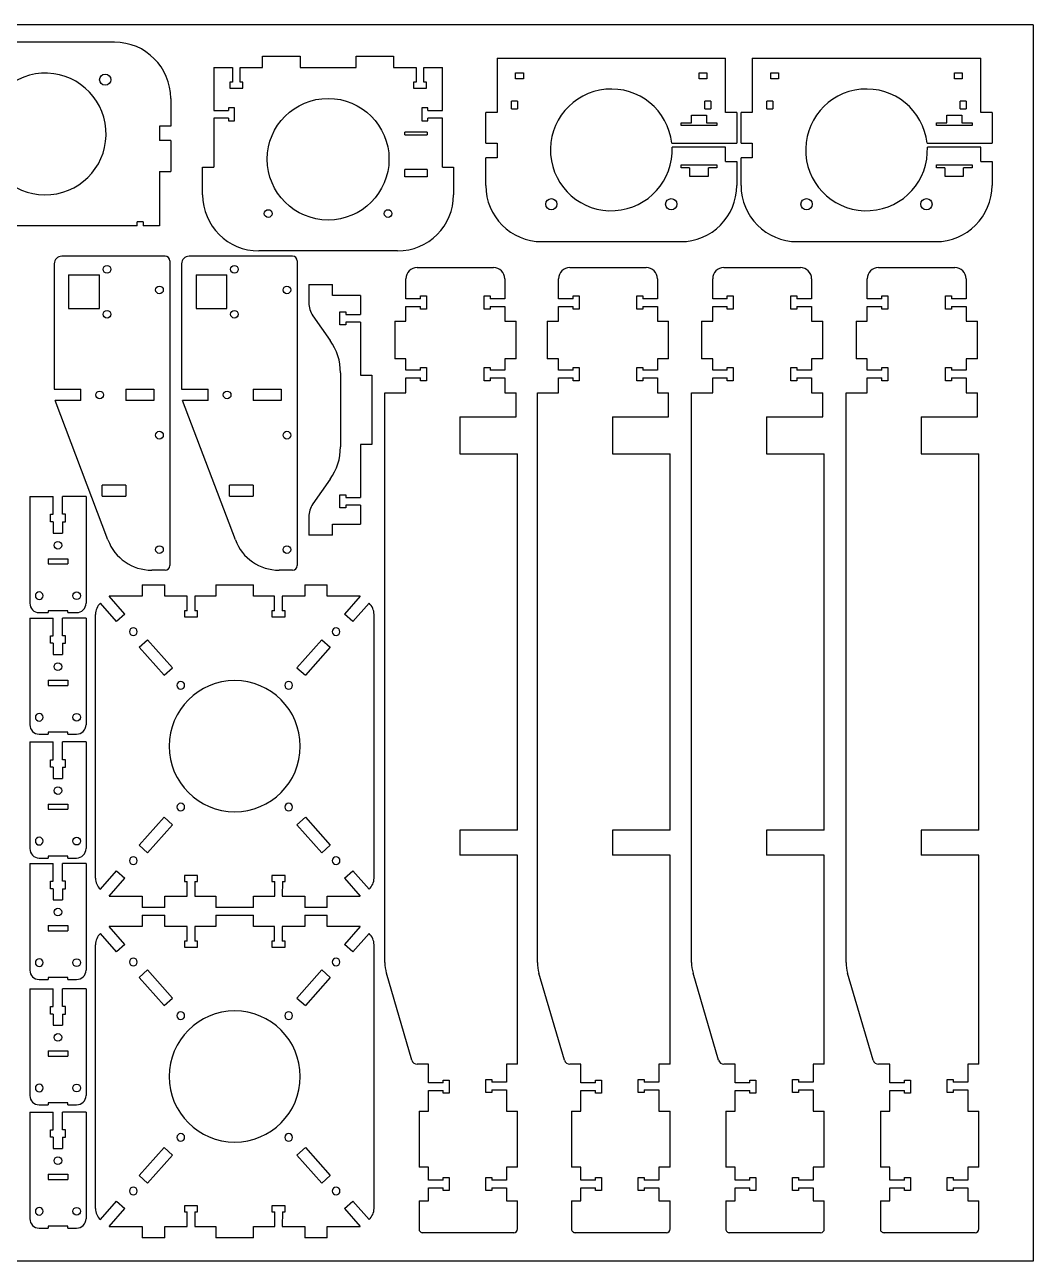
# Model space of a CAD drawing. Header units: millimetres. Extents: x -2614 to 1371, y 670 to 4202.
# Drawn here: x 833 to 1371, y 670 to 1331 of the extents above; entities that cross this region are included whole.
import ezdxf

# ---------------------------------------------------------------- set-up
doc = ezdxf.new("R2010")
doc.units = ezdxf.units.MM
doc.linetypes.add('HIDDEN', pattern=[9.525, 6.35, -3.175])
doc.layers.get('0').update_dxf_attribs({"lineweight": 70})
doc.layers.add('Hidden', color=7, linetype='HIDDEN', lineweight=70)

msp = doc.modelspace()

# ---------------------------------------------------------------- linework, layer by layer
at = {"color": 7, "lineweight": -3}
for p, q in [((1371.33, 1330.8), (152.13, 1330.8)), ((1371.33, 1330.8), (1371.33, 670.4)), ((880.89, 1321.46), (806.89, 1321.46)), ((933.9, 1307.98), (943.85, 1307.98)), ((933.9, 1307.98), (933.9, 1285.03)), ((943.85, 1307.98), (943.85, 1300.18)), ((947.95, 1300.18), (947.95, 1307.98)), ((947.95, 1307.98), (959.95, 1307.98)), ((959.95, 1313.98), (979.95, 1313.98)), ((959.95, 1307.98), (959.95, 1313.98)), ((979.95, 1313.98), (979.95, 1307.98)), ((979.95, 1307.98), (1009.85, 1307.98)), ((1009.85, 1313.98), (1029.85, 1313.98)), ((1009.85, 1307.98), (1009.85, 1313.98)), ((1029.85, 1313.98), (1029.85, 1307.98)), ((1029.85, 1307.98), (1041.85, 1307.98)), ((1041.85, 1307.98), (1041.85, 1300.18)), ((1045.95, 1307.98), (1055.9, 1307.98)), ((1045.95, 1300.18), (1045.95, 1307.98)), ((1055.9, 1285.03), (1055.9, 1307.98)), ((1085.07, 1312.96), (1207.07, 1312.96)), ((1085.07, 1312.96), (1085.07, 1283.96)), ((1207.07, 1283.96), (1207.07, 1312.96)), ((1221.33, 1312.96), (1343.33, 1312.96)), ((1221.33, 1312.96), (1221.33, 1283.96)), ((1343.33, 1283.96), (1343.33, 1312.96)), ((1095.02, 1301.96), (1095.02, 1305.16)), ((1095.02, 1305.16), (1099.12, 1305.16)), ((1099.12, 1301.96), (1095.02, 1301.96)), ((1099.12, 1305.16), (1099.12, 1301.96)), ((1193.02, 1305.16), (1197.12, 1305.16)), ((1193.02, 1301.96), (1193.02, 1305.16)), ((1197.12, 1301.96), (1193.02, 1301.96)), ((1197.12, 1305.16), (1197.12, 1301.96)), ((1231.28, 1301.96), (1231.28, 1305.16)), ((1231.28, 1305.16), (1235.38, 1305.16)), ((1235.38, 1301.96), (1231.28, 1301.96)), ((1235.38, 1305.16), (1235.38, 1301.96)), ((1329.28, 1305.16), (1333.38, 1305.16)), ((1329.28, 1301.96), (1329.28, 1305.16)), ((1333.38, 1301.96), (1329.28, 1301.96)), ((1333.38, 1305.16), (1333.38, 1301.96)), ((943.85, 1300.18), (942.4, 1300.18)), ((942.4, 1300.18), (942.4, 1296.98)), ((942.4, 1296.98), (949.4, 1296.98)), ((949.4, 1300.18), (947.95, 1300.18)), ((949.4, 1296.98), (949.4, 1300.18)), ((1040.4, 1300.18), (1040.4, 1296.98)), ((1041.85, 1300.18), (1040.4, 1300.18)), ((1040.4, 1296.98), (1047.4, 1296.98)), ((1047.4, 1300.18), (1045.95, 1300.18)), ((1047.4, 1296.98), (1047.4, 1300.18)), ((910.89, 1291.46), (910.89, 1276.66)), ((1092.87, 1285.91), (1092.87, 1290.01)), ((1096.07, 1290.01), (1092.87, 1290.01)), ((1096.07, 1290.01), (1096.07, 1285.91)), ((1196.07, 1285.91), (1196.07, 1290.01)), ((1199.27, 1290.01), (1196.07, 1290.01)), ((1199.27, 1290.01), (1199.27, 1285.91)), ((1229.13, 1285.91), (1229.13, 1290.01)), ((1232.33, 1290.01), (1229.13, 1290.01)), ((1232.33, 1290.01), (1232.33, 1285.91)), ((1332.33, 1285.91), (1332.33, 1290.01)), ((1335.53, 1290.01), (1332.33, 1290.01)), ((1335.53, 1290.01), (1335.53, 1285.91)), ((933.9, 1285.03), (941.7, 1285.03)), ((941.7, 1286.48), (941.7, 1285.03)), ((944.9, 1286.48), (941.7, 1286.48)), ((944.9, 1279.48), (944.9, 1286.48)), ((1048.1, 1286.48), (1044.9, 1286.48)), ((1044.9, 1286.48), (1044.9, 1279.48)), ((1048.1, 1285.03), (1048.1, 1286.48)), ((1048.1, 1285.03), (1055.9, 1285.03)), ((1085.07, 1283.96), (1079.07, 1283.96)), ((1079.07, 1267.46), (1079.07, 1283.96)), ((1092.87, 1285.91), (1096.07, 1285.91)), ((1188.9, 1282.46), (1196.9, 1282.46)), ((1188.9, 1278.46), (1188.9, 1282.46)), ((1196.07, 1285.91), (1199.27, 1285.91)), ((1196.9, 1282.46), (1196.9, 1278.46)), ((1213.07, 1283.96), (1207.07, 1283.96)), ((1213.07, 1283.96), (1213.07, 1267.46)), ((1221.33, 1283.96), (1215.33, 1283.96)), ((1215.33, 1267.46), (1215.33, 1283.96)), ((1229.13, 1285.91), (1232.33, 1285.91)), ((1325.16, 1282.46), (1333.16, 1282.46)), ((1325.16, 1278.46), (1325.16, 1282.46)), ((1332.33, 1285.91), (1335.53, 1285.91)), ((1333.16, 1282.46), (1333.16, 1278.46)), ((1349.33, 1283.96), (1343.33, 1283.96)), ((1349.33, 1283.96), (1349.33, 1267.46)), ((904.89, 1276.66), (904.89, 1268.96)), ((910.89, 1276.66), (904.89, 1276.66)), ((941.7, 1280.93), (933.9, 1280.93)), ((933.9, 1280.93), (933.9, 1254.78)), ((941.7, 1280.93), (941.7, 1279.48)), ((941.7, 1279.48), (944.9, 1279.48)), ((1044.9, 1279.48), (1048.1, 1279.48)), ((1048.1, 1279.48), (1048.1, 1280.93)), ((1055.9, 1280.93), (1048.1, 1280.93)), ((1055.9, 1254.78), (1055.9, 1280.93)), ((1183.4, 1276.96), (1183.4, 1278.46)), ((1183.4, 1278.46), (1188.9, 1278.46)), ((1202.4, 1276.96), (1183.4, 1276.96)), ((1196.9, 1278.46), (1202.4, 1278.46)), ((1202.4, 1278.46), (1202.4, 1276.96)), ((1319.66, 1276.96), (1319.66, 1278.46)), ((1319.66, 1278.46), (1325.16, 1278.46)), ((1338.66, 1276.96), (1319.66, 1276.96)), ((1333.16, 1278.46), (1338.66, 1278.46)), ((1338.66, 1278.46), (1338.66, 1276.96)), ((910.89, 1268.96), (904.89, 1268.96)), ((910.89, 1268.96), (910.89, 1252.46)), ((1047.73, 1273.48), (1035.86, 1273.48)), ((1035.86, 1271.98), (1035.86, 1273.48)), ((1035.86, 1271.98), (1047.73, 1271.98)), ((1047.73, 1273.48), (1047.73, 1271.98)), ((1079.07, 1267.46), (1085.07, 1267.46)), ((1085.07, 1267.46), (1085.07, 1259.76)), ((1178.38, 1267.46), (1213.07, 1267.46)), ((1207.07, 1265.46), (1178.54, 1265.46)), ((1207.07, 1257.76), (1207.07, 1265.46)), ((1215.33, 1267.46), (1221.33, 1267.46)), ((1221.33, 1267.46), (1221.33, 1259.76)), ((1314.64, 1267.46), (1349.33, 1267.46)), ((1343.33, 1265.46), (1314.8, 1265.46)), ((1343.33, 1257.76), (1343.33, 1265.46)), ((927.9, 1254.78), (933.9, 1254.78)), ((927.9, 1239.98), (927.9, 1254.78)), ((1055.9, 1254.78), (1061.9, 1254.78)), ((1061.9, 1254.78), (1061.9, 1239.98)), ((1085.07, 1259.76), (1079.07, 1259.76)), ((1079.07, 1244.96), (1079.07, 1259.76)), ((1183.4, 1255.96), (1202.4, 1255.96)), ((1183.4, 1254.46), (1183.4, 1255.96)), ((1202.4, 1255.96), (1202.4, 1254.46)), ((1207.07, 1257.76), (1213.07, 1257.76)), ((1213.07, 1257.76), (1213.07, 1244.96)), ((1221.33, 1259.76), (1215.33, 1259.76)), ((1215.33, 1244.96), (1215.33, 1259.76)), ((1319.66, 1255.96), (1338.66, 1255.96)), ((1319.66, 1254.46), (1319.66, 1255.96)), ((1338.66, 1255.96), (1338.66, 1254.46)), ((1343.33, 1257.76), (1349.33, 1257.76)), ((1349.33, 1257.76), (1349.33, 1244.96)), ((904.89, 1252.46), (904.89, 1223.46)), ((904.89, 1252.46), (910.89, 1252.46)), ((1047.73, 1253.48), (1035.86, 1253.48)), ((1035.86, 1249.48), (1035.86, 1253.48)), ((1047.73, 1249.48), (1035.86, 1249.48)), ((1047.73, 1253.48), (1047.73, 1249.48)), ((1187.9, 1254.46), (1183.4, 1254.46)), ((1187.9, 1254.46), (1187.9, 1249.96)), ((1187.9, 1249.96), (1197.9, 1249.96)), ((1202.4, 1254.46), (1197.9, 1254.46)), ((1197.9, 1249.96), (1197.9, 1254.46)), ((1324.16, 1254.46), (1319.66, 1254.46)), ((1324.16, 1254.46), (1324.16, 1249.96)), ((1324.16, 1249.96), (1334.16, 1249.96)), ((1338.66, 1254.46), (1334.16, 1254.46)), ((1334.16, 1249.96), (1334.16, 1254.46)), ((892.89, 1223.46), (794.89, 1223.46)), ((892.89, 1223.46), (892.89, 1225.46)), ((896.09, 1225.46), (892.89, 1225.46)), ((896.09, 1225.46), (896.09, 1223.46)), ((904.89, 1223.46), (896.09, 1223.46)), ((1031.9, 1209.98), (957.9, 1209.98)), ((1109.07, 1214.96), (1183.07, 1214.96)), ((1245.33, 1214.96), (1319.33, 1214.96)), ((848.67, 1203.18), (848.67, 1136.1)), ((907.91, 1207.18), (852.67, 1207.18)), ((910.41, 1204.68), (910.41, 1041.98)), ((916.69, 1203.18), (916.69, 1136.1)), ((975.93, 1207.18), (920.69, 1207.18)), ((978.43, 1204.68), (978.43, 1041.98)), ((856.37, 1197.18), (856.37, 1179.18)), ((856.37, 1197.18), (872.87, 1197.18)), ((872.87, 1179.18), (872.87, 1197.18)), ((924.39, 1197.18), (924.39, 1179.18)), ((924.39, 1197.18), (940.89, 1197.18)), ((940.89, 1179.18), (940.89, 1197.18)), ((1042.45, 1201.12), (1083.25, 1201.12)), ((1123.88, 1201.12), (1164.68, 1201.12)), ((1206.19, 1201.12), (1246.99, 1201.12)), ((1288.72, 1201.12), (1329.52, 1201.12)), ((984.56, 1192.12), (997.23, 1192.12)), ((984.56, 1192.12), (984.56, 1182.27)), ((997.23, 1186.12), (997.23, 1192.12)), ((1036.45, 1184.49), (1036.45, 1195.12)), ((1089.25, 1195.12), (1089.25, 1184.49)), ((1117.88, 1184.49), (1117.88, 1195.12)), ((1170.68, 1195.12), (1170.68, 1184.49)), ((1200.19, 1184.49), (1200.19, 1195.12)), ((1252.99, 1195.12), (1252.99, 1184.49)), ((1282.72, 1184.49), (1282.72, 1195.12)), ((1335.52, 1195.12), (1335.52, 1184.49)), ((1012.23, 1186.12), (997.23, 1186.12)), ((1012.23, 1186.12), (1012.23, 1176.02)), ((1044.25, 1184.49), (1036.45, 1184.49)), ((1044.25, 1185.94), (1047.45, 1185.94)), ((1044.25, 1184.49), (1044.25, 1185.94)), ((1047.45, 1185.94), (1047.45, 1178.94)), ((1078.25, 1185.94), (1081.45, 1185.94)), ((1078.25, 1178.94), (1078.25, 1185.94)), ((1081.45, 1185.94), (1081.45, 1184.49)), ((1089.25, 1184.49), (1081.45, 1184.49)), ((1125.68, 1184.49), (1117.88, 1184.49)), ((1125.68, 1185.94), (1128.88, 1185.94)), ((1125.68, 1184.49), (1125.68, 1185.94)), ((1128.88, 1185.94), (1128.88, 1178.94)), ((1159.68, 1185.94), (1162.88, 1185.94)), ((1159.68, 1178.94), (1159.68, 1185.94)), ((1162.88, 1185.94), (1162.88, 1184.49)), ((1170.68, 1184.49), (1162.88, 1184.49)), ((1207.99, 1184.49), (1200.19, 1184.49)), ((1207.99, 1185.94), (1211.19, 1185.94)), ((1207.99, 1184.49), (1207.99, 1185.94)), ((1211.19, 1185.94), (1211.19, 1178.94)), ((1241.99, 1185.94), (1245.19, 1185.94)), ((1241.99, 1178.94), (1241.99, 1185.94)), ((1245.19, 1185.94), (1245.19, 1184.49)), ((1252.99, 1184.49), (1245.19, 1184.49)), ((1290.52, 1184.49), (1282.72, 1184.49)), ((1290.52, 1185.94), (1293.72, 1185.94)), ((1290.52, 1184.49), (1290.52, 1185.94)), ((1293.72, 1185.94), (1293.72, 1178.94)), ((1324.52, 1185.94), (1327.72, 1185.94)), ((1324.52, 1178.94), (1324.52, 1185.94)), ((1327.72, 1185.94), (1327.72, 1184.49)), ((1335.52, 1184.49), (1327.72, 1184.49)), ((856.37, 1179.18), (872.87, 1179.18)), ((924.39, 1179.18), (940.89, 1179.18)), ((1001.23, 1170.47), (1001.23, 1177.47)), ((1001.23, 1177.47), (1004.43, 1177.47)), ((1004.43, 1177.47), (1004.43, 1176.02)), ((1004.43, 1176.02), (1012.23, 1176.02)), ((1036.45, 1180.39), (1044.25, 1180.39)), ((1036.45, 1172.45), (1036.45, 1180.39)), ((1044.25, 1178.94), (1044.25, 1180.39)), ((1047.45, 1178.94), (1044.25, 1178.94)), ((1081.45, 1178.94), (1078.25, 1178.94)), ((1081.45, 1180.39), (1081.45, 1178.94)), ((1081.45, 1180.39), (1089.25, 1180.39)), ((1089.25, 1180.39), (1089.25, 1172.45)), ((1117.88, 1180.39), (1125.68, 1180.39)), ((1117.88, 1172.45), (1117.88, 1180.39)), ((1125.68, 1178.94), (1125.68, 1180.39)), ((1128.88, 1178.94), (1125.68, 1178.94)), ((1162.88, 1178.94), (1159.68, 1178.94)), ((1162.88, 1180.39), (1162.88, 1178.94)), ((1162.88, 1180.39), (1170.68, 1180.39)), ((1170.68, 1180.39), (1170.68, 1172.45)), ((1200.19, 1180.39), (1207.99, 1180.39)), ((1200.19, 1172.45), (1200.19, 1180.39)), ((1207.99, 1178.94), (1207.99, 1180.39)), ((1211.19, 1178.94), (1207.99, 1178.94)), ((1245.19, 1178.94), (1241.99, 1178.94)), ((1245.19, 1180.39), (1245.19, 1178.94)), ((1245.19, 1180.39), (1252.99, 1180.39)), ((1252.99, 1180.39), (1252.99, 1172.45)), ((1282.72, 1180.39), (1290.52, 1180.39)), ((1282.72, 1172.45), (1282.72, 1180.39)), ((1290.52, 1178.94), (1290.52, 1180.39)), ((1293.72, 1178.94), (1290.52, 1178.94)), ((1327.72, 1178.94), (1324.52, 1178.94)), ((1327.72, 1180.39), (1327.72, 1178.94)), ((1327.72, 1180.39), (1335.52, 1180.39)), ((1335.52, 1180.39), (1335.52, 1172.45)), ((986.76, 1175.36), (996.03, 1162.2)), ((1004.43, 1170.47), (1001.23, 1170.47)), ((1012.23, 1171.92), (1004.43, 1171.92)), ((1004.43, 1171.92), (1004.43, 1170.47)), ((1012.23, 1171.92), (1012.23, 1143.62)), ((1030.45, 1172.45), (1036.45, 1172.45)), ((1030.45, 1172.45), (1030.45, 1152.45)), ((1089.25, 1172.45), (1095.25, 1172.45)), ((1095.25, 1152.45), (1095.25, 1172.45)), ((1111.88, 1172.45), (1117.88, 1172.45)), ((1111.88, 1172.45), (1111.88, 1152.45)), ((1170.68, 1172.45), (1176.68, 1172.45)), ((1176.68, 1152.45), (1176.68, 1172.45)), ((1194.19, 1172.45), (1200.19, 1172.45)), ((1194.19, 1172.45), (1194.19, 1152.45)), ((1252.99, 1172.45), (1258.99, 1172.45)), ((1258.99, 1152.45), (1258.99, 1172.45)), ((1276.72, 1172.45), (1282.72, 1172.45)), ((1276.72, 1172.45), (1276.72, 1152.45)), ((1335.52, 1172.45), (1341.52, 1172.45)), ((1341.52, 1152.45), (1341.52, 1172.45)), ((1036.45, 1152.45), (1030.45, 1152.45)), ((1036.45, 1146.23), (1036.45, 1152.45)), ((1089.25, 1152.45), (1089.25, 1146.23)), ((1095.25, 1152.45), (1089.25, 1152.45)), ((1117.88, 1152.45), (1111.88, 1152.45)), ((1117.88, 1146.23), (1117.88, 1152.45)), ((1170.68, 1152.45), (1170.68, 1146.23)), ((1176.68, 1152.45), (1170.68, 1152.45)), ((1200.19, 1152.45), (1194.19, 1152.45)), ((1200.19, 1146.23), (1200.19, 1152.45)), ((1252.99, 1152.45), (1252.99, 1146.23)), ((1258.99, 1152.45), (1252.99, 1152.45)), ((1282.72, 1152.45), (1276.72, 1152.45)), ((1282.72, 1146.23), (1282.72, 1152.45)), ((1335.52, 1152.45), (1335.52, 1146.23)), ((1341.52, 1152.45), (1335.52, 1152.45)), ((1001.51, 1144.92), (1001.51, 1105.32)), ((1012.23, 1143.62), (1018.23, 1143.62)), ((1018.23, 1143.62), (1018.23, 1106.62)), ((1044.25, 1146.23), (1036.45, 1146.23)), ((1044.25, 1147.68), (1047.45, 1147.68)), ((1044.25, 1146.23), (1044.25, 1147.68)), ((1047.45, 1147.68), (1047.45, 1140.68)), ((1078.25, 1147.68), (1081.45, 1147.68)), ((1078.25, 1140.68), (1078.25, 1147.68)), ((1081.45, 1147.68), (1081.45, 1146.23)), ((1089.25, 1146.23), (1081.45, 1146.23)), ((1125.68, 1146.23), (1117.88, 1146.23)), ((1125.68, 1147.68), (1128.88, 1147.68)), ((1125.68, 1146.23), (1125.68, 1147.68)), ((1128.88, 1147.68), (1128.88, 1140.68)), ((1159.68, 1147.68), (1162.88, 1147.68)), ((1159.68, 1140.68), (1159.68, 1147.68)), ((1162.88, 1147.68), (1162.88, 1146.23)), ((1170.68, 1146.23), (1162.88, 1146.23)), ((1207.99, 1146.23), (1200.19, 1146.23)), ((1207.99, 1147.68), (1211.19, 1147.68)), ((1207.99, 1146.23), (1207.99, 1147.68)), ((1211.19, 1147.68), (1211.19, 1140.68)), ((1241.99, 1147.68), (1245.19, 1147.68)), ((1241.99, 1140.68), (1241.99, 1147.68)), ((1245.19, 1147.68), (1245.19, 1146.23)), ((1252.99, 1146.23), (1245.19, 1146.23)), ((1290.52, 1146.23), (1282.72, 1146.23)), ((1290.52, 1147.68), (1293.72, 1147.68)), ((1290.52, 1146.23), (1290.52, 1147.68)), ((1293.72, 1147.68), (1293.72, 1140.68)), ((1324.52, 1147.68), (1327.72, 1147.68)), ((1324.52, 1140.68), (1324.52, 1147.68)), ((1327.72, 1147.68), (1327.72, 1146.23)), ((1335.52, 1146.23), (1327.72, 1146.23)), ((848.67, 1136.1), (862.87, 1136.1)), ((862.87, 1130.1), (862.87, 1136.1)), ((886.87, 1136.1), (886.87, 1130.1)), ((886.87, 1136.1), (901.87, 1136.1)), ((901.87, 1136.1), (901.87, 1130.1)), ((916.69, 1136.1), (930.89, 1136.1)), ((930.89, 1130.1), (930.89, 1136.1)), ((954.89, 1136.1), (954.89, 1130.1)), ((954.89, 1136.1), (969.89, 1136.1)), ((969.89, 1136.1), (969.89, 1130.1)), ((1036.45, 1142.13), (1044.25, 1142.13)), ((1036.45, 1134.19), (1036.45, 1142.13)), ((1044.25, 1140.68), (1044.25, 1142.13)), ((1047.45, 1140.68), (1044.25, 1140.68)), ((1081.45, 1140.68), (1078.25, 1140.68)), ((1081.45, 1142.13), (1081.45, 1140.68)), ((1081.45, 1142.13), (1089.25, 1142.13)), ((1089.25, 1142.13), (1089.25, 1134.19)), ((1117.88, 1142.13), (1125.68, 1142.13)), ((1117.88, 1134.19), (1117.88, 1142.13)), ((1125.68, 1140.68), (1125.68, 1142.13)), ((1128.88, 1140.68), (1125.68, 1140.68)), ((1162.88, 1140.68), (1159.68, 1140.68)), ((1162.88, 1142.13), (1162.88, 1140.68)), ((1162.88, 1142.13), (1170.68, 1142.13)), ((1170.68, 1142.13), (1170.68, 1134.19)), ((1200.19, 1142.13), (1207.99, 1142.13)), ((1200.19, 1134.19), (1200.19, 1142.13)), ((1207.99, 1140.68), (1207.99, 1142.13)), ((1211.19, 1140.68), (1207.99, 1140.68)), ((1245.19, 1140.68), (1241.99, 1140.68)), ((1245.19, 1142.13), (1245.19, 1140.68)), ((1245.19, 1142.13), (1252.99, 1142.13)), ((1252.99, 1142.13), (1252.99, 1134.19)), ((1282.72, 1142.13), (1290.52, 1142.13)), ((1282.72, 1134.19), (1282.72, 1142.13)), ((1290.52, 1140.68), (1290.52, 1142.13)), ((1293.72, 1140.68), (1290.52, 1140.68)), ((1327.72, 1140.68), (1324.52, 1140.68)), ((1327.72, 1142.13), (1327.72, 1140.68)), ((1327.72, 1142.13), (1335.52, 1142.13)), ((1335.52, 1142.13), (1335.52, 1134.19)), ((862.87, 1130.1), (849.12, 1130.1)), ((877.35, 1055.62), (849.12, 1130.1)), ((901.87, 1130.1), (886.87, 1130.1)), ((930.89, 1130.1), (917.14, 1130.1)), ((945.37, 1055.62), (917.14, 1130.1)), ((969.89, 1130.1), (954.89, 1130.1)), ((1025.17, 1134.19), (1036.45, 1134.19)), ((1025.17, 829.92), (1025.17, 1134.19)), ((1089.25, 1134.19), (1095.25, 1134.19)), ((1095.25, 1121.39), (1095.25, 1134.19)), ((1106.6, 1134.19), (1117.88, 1134.19)), ((1106.6, 829.92), (1106.6, 1134.19)), ((1170.68, 1134.19), (1176.68, 1134.19)), ((1176.68, 1121.39), (1176.68, 1134.19)), ((1188.91, 1134.19), (1200.19, 1134.19)), ((1188.91, 829.92), (1188.91, 1134.19)), ((1252.99, 1134.19), (1258.99, 1134.19)), ((1258.99, 1121.39), (1258.99, 1134.19)), ((1271.44, 1134.19), (1282.72, 1134.19)), ((1271.44, 829.92), (1271.44, 1134.19)), ((1335.52, 1134.19), (1341.52, 1134.19)), ((1341.52, 1121.39), (1341.52, 1134.19)), ((1065.25, 1121.39), (1065.25, 1101.65)), ((1065.25, 1121.39), (1095.25, 1121.39)), ((1146.68, 1121.39), (1146.68, 1101.65)), ((1146.68, 1121.39), (1176.68, 1121.39)), ((1228.99, 1121.39), (1228.99, 1101.65)), ((1228.99, 1121.39), (1258.99, 1121.39)), ((1311.52, 1121.39), (1311.52, 1101.65)), ((1311.52, 1121.39), (1341.52, 1121.39)), ((1012.23, 1106.62), (1012.23, 1078.32)), ((1018.23, 1106.62), (1012.23, 1106.62)), ((1065.25, 1101.65), (1096.04, 1101.65)), ((1096.04, 900.57), (1096.04, 1101.65)), ((1146.68, 1101.65), (1177.47, 1101.65)), ((1177.47, 900.57), (1177.47, 1101.65)), ((1228.99, 1101.65), (1259.78, 1101.65)), ((1259.78, 900.57), (1259.78, 1101.65)), ((1311.52, 1101.65), (1342.31, 1101.65)), ((1342.31, 900.57), (1342.31, 1101.65)), ((874.2, 1078.95), (874.2, 1084.95)), ((886.87, 1084.95), (874.2, 1084.95)), ((886.87, 1084.95), (886.87, 1078.95)), ((942.22, 1078.95), (942.22, 1084.95)), ((954.89, 1084.95), (942.22, 1084.95)), ((954.89, 1084.95), (954.89, 1078.95)), ((996.03, 1088.03), (986.76, 1074.88)), ((835.66, 1078.83), (848.16, 1078.83)), ((835.66, 1078.83), (835.66, 1021.83)), ((848.16, 1069.32), (848.16, 1078.83)), ((865.66, 1078.83), (853.16, 1078.83)), ((853.16, 1069.32), (853.16, 1078.83)), ((865.66, 1078.83), (865.66, 1021.83)), ((874.2, 1078.95), (886.87, 1078.95)), ((942.22, 1078.95), (954.89, 1078.95)), ((1001.23, 1072.77), (1001.23, 1079.77)), ((1001.23, 1079.77), (1004.43, 1079.77)), ((1004.43, 1079.77), (1004.43, 1078.32)), ((1004.43, 1078.32), (1012.23, 1078.32)), ((1004.43, 1072.77), (1001.23, 1072.77)), ((1012.23, 1074.22), (1004.43, 1074.22)), ((1004.43, 1074.22), (1004.43, 1072.77)), ((1012.23, 1074.22), (1012.23, 1064.12)), ((846.66, 1065.32), (846.66, 1069.32)), ((846.66, 1069.32), (848.16, 1069.32)), ((848.16, 1065.32), (846.66, 1065.32)), ((848.16, 1065.32), (848.16, 1059.32)), ((854.66, 1069.32), (853.16, 1069.32)), ((853.16, 1065.32), (854.66, 1065.32)), ((853.16, 1065.32), (853.16, 1059.32)), ((854.66, 1065.32), (854.66, 1069.32)), ((984.56, 1067.96), (984.56, 1058.12)), ((997.23, 1058.12), (997.23, 1064.12)), ((997.23, 1064.12), (1012.23, 1064.12)), ((848.16, 1059.32), (853.16, 1059.32)), ((997.23, 1058.12), (984.56, 1058.12)), ((845.41, 1045.63), (845.41, 1042.83)), ((845.41, 1045.63), (855.91, 1045.63)), ((855.91, 1045.63), (855.91, 1042.83)), ((845.41, 1042.83), (855.91, 1042.83)), ((907.91, 1039.48), (900.73, 1039.48)), ((975.93, 1039.48), (968.75, 1039.48)), ((895.67, 1031.58), (907.67, 1031.58)), ((895.67, 1031.58), (895.67, 1025.58)), ((907.67, 1025.58), (907.67, 1031.58)), ((935.04, 1031.58), (955.04, 1031.58)), ((935.04, 1031.58), (935.04, 1025.58)), ((955.04, 1025.58), (955.04, 1031.58)), ((982.41, 1031.58), (994.41, 1031.58)), ((982.41, 1031.58), (982.41, 1025.58)), ((994.41, 1025.58), (994.41, 1031.58)), ((886.45, 1016.05), (878.01, 1025.58)), ((895.67, 1025.58), (878.01, 1025.58)), ((919.71, 1025.58), (907.67, 1025.58)), ((919.63, 1017.78), (919.71, 1025.58)), ((935.04, 1025.58), (923.72, 1025.58)), ((923.72, 1025.58), (923.72, 1017.78)), ((966.36, 1025.58), (955.04, 1025.58)), ((966.36, 1017.78), (966.36, 1025.58)), ((982.41, 1025.58), (970.37, 1025.58)), ((970.37, 1025.58), (970.45, 1017.78)), ((1012.07, 1025.59), (994.41, 1025.58)), ((1012.07, 1025.59), (1003.63, 1016.05)), ((855.91, 1017.83), (845.41, 1017.83)), ((845.41, 1017.83), (845.41, 1016.83)), ((855.91, 1016.83), (855.91, 1017.83)), ((881.96, 1012.07), (873.34, 1021.81)), ((919.63, 1017.78), (918.17, 1017.78)), ((918.17, 1017.78), (918.17, 1014.58)), ((925.17, 1017.78), (923.72, 1017.78)), ((925.17, 1014.58), (925.17, 1017.78)), ((964.91, 1017.78), (964.91, 1014.58)), ((966.36, 1017.78), (964.91, 1017.78)), ((971.91, 1017.78), (970.45, 1017.78)), ((971.91, 1014.58), (971.91, 1017.78)), ((1016.74, 1021.81), (1008.12, 1012.08)), ((835.66, 1013.94), (848.16, 1013.94)), ((835.66, 1013.94), (835.66, 956.94)), ((840.66, 1016.83), (845.41, 1016.83)), ((848.16, 1004.43), (848.16, 1013.94)), ((865.66, 1013.94), (853.16, 1013.94)), ((853.16, 1004.43), (853.16, 1013.94)), ((855.91, 1016.83), (860.66, 1016.83)), ((865.66, 1013.94), (865.66, 956.94)), ((870.67, 875.02), (870.67, 1015.84)), ((886.45, 1016.05), (881.96, 1012.07)), ((918.17, 1014.58), (925.17, 1014.58)), ((964.91, 1014.58), (971.91, 1014.58)), ((1008.12, 1012.08), (1003.63, 1016.05)), ((1019.41, 875.02), (1019.41, 1015.84)), ((846.66, 1000.43), (846.66, 1004.43)), ((846.66, 1004.43), (848.16, 1004.43)), ((854.66, 1004.43), (853.16, 1004.43)), ((854.66, 1000.43), (854.66, 1004.43)), ((848.16, 1000.43), (846.66, 1000.43)), ((848.16, 1000.43), (848.16, 994.43)), ((853.16, 1000.43), (854.66, 1000.43)), ((853.16, 1000.43), (853.16, 994.43)), ((894.06, 998.4), (898.55, 1002.38)), ((907.32, 983.43), (894.06, 998.4)), ((911.81, 987.41), (898.55, 1002.38)), ((991.53, 1002.38), (978.27, 987.41)), ((996.02, 998.41), (982.77, 983.43)), ((991.53, 1002.38), (996.02, 998.41)), ((848.16, 994.43), (853.16, 994.43)), ((907.32, 983.43), (911.81, 987.41)), ((978.27, 987.41), (982.77, 983.43)), ((845.41, 980.74), (845.41, 977.94)), ((845.41, 980.74), (855.91, 980.74)), ((845.41, 977.94), (855.91, 977.94)), ((855.91, 980.74), (855.91, 977.94)), ((840.66, 951.94), (845.41, 951.94)), ((855.91, 952.94), (845.41, 952.94)), ((845.41, 952.94), (845.41, 951.94)), ((855.91, 951.94), (855.91, 952.94)), ((855.91, 951.94), (860.66, 951.94)), ((835.66, 947.77), (848.16, 947.77)), ((835.66, 947.77), (835.66, 890.77)), ((848.16, 938.26), (848.16, 947.77)), ((865.66, 947.77), (853.16, 947.77)), ((853.16, 938.26), (853.16, 947.77)), ((865.66, 947.77), (865.66, 890.77)), ((846.66, 934.26), (846.66, 938.26)), ((846.66, 938.26), (848.16, 938.26)), ((854.66, 938.26), (853.16, 938.26)), ((854.66, 934.26), (854.66, 938.26)), ((848.16, 934.26), (846.66, 934.26)), ((848.16, 934.26), (848.16, 928.26)), ((853.16, 934.26), (854.66, 934.26)), ((853.16, 934.26), (853.16, 928.26)), ((848.16, 928.26), (853.16, 928.26)), ((845.41, 914.57), (845.41, 911.77)), ((845.41, 914.57), (855.91, 914.57)), ((845.41, 911.77), (855.91, 911.77)), ((855.91, 914.57), (855.91, 911.77)), ((894.06, 892.57), (907.32, 907.54)), ((911.81, 903.57), (907.32, 907.54)), ((982.77, 907.55), (978.28, 903.57)), ((982.77, 907.55), (996.02, 892.57)), ((898.55, 888.59), (911.81, 903.57)), ((978.28, 903.57), (991.53, 888.59)), ((1065.25, 900.57), (1065.25, 887.22)), ((1096.04, 900.57), (1065.25, 900.57)), ((1146.68, 900.57), (1146.68, 887.22)), ((1177.47, 900.57), (1146.68, 900.57)), ((1228.99, 900.57), (1228.99, 887.22)), ((1259.78, 900.57), (1228.99, 900.57)), ((1311.52, 900.57), (1311.52, 887.22)), ((1342.31, 900.57), (1311.52, 900.57)), ((898.55, 888.59), (894.06, 892.57)), ((996.02, 892.57), (991.53, 888.59)), ((840.66, 885.77), (845.41, 885.77)), ((855.91, 886.77), (845.41, 886.77)), ((845.41, 886.77), (845.41, 885.77)), ((855.91, 885.77), (855.91, 886.77)), ((855.91, 885.77), (860.66, 885.77)), ((1096.04, 887.22), (1065.25, 887.22)), ((1096.04, 775.64), (1096.04, 887.22)), ((1177.47, 887.22), (1146.68, 887.22)), ((1177.47, 775.64), (1177.47, 887.22)), ((1259.78, 887.22), (1228.99, 887.22)), ((1259.78, 775.64), (1259.78, 887.22)), ((1342.31, 887.22), (1311.52, 887.22)), ((1342.31, 775.64), (1342.31, 887.22)), ((835.66, 882.88), (848.16, 882.88)), ((835.66, 882.88), (835.66, 825.88)), ((848.16, 873.37), (848.16, 882.88)), ((865.66, 882.88), (853.16, 882.88)), ((853.16, 873.37), (853.16, 882.88)), ((865.66, 882.88), (865.66, 825.88)), ((873.34, 869.16), (881.96, 878.9)), ((881.96, 878.9), (886.45, 874.92)), ((1003.63, 874.92), (1008.13, 878.9)), ((1008.13, 878.9), (1016.74, 869.17)), ((846.66, 869.37), (846.66, 873.37)), ((846.66, 873.37), (848.16, 873.37)), ((854.66, 873.37), (853.16, 873.37)), ((854.66, 869.37), (854.66, 873.37)), ((878.01, 865.39), (886.45, 874.92)), ((918.17, 876.39), (918.17, 873.19)), ((925.17, 876.39), (918.17, 876.39)), ((918.17, 873.19), (919.63, 873.19)), ((919.71, 865.39), (919.63, 873.19)), ((923.72, 873.19), (925.17, 873.19)), ((923.72, 873.19), (923.72, 865.39)), ((925.17, 873.19), (925.17, 876.39)), ((964.92, 876.39), (964.92, 873.19)), ((971.92, 876.39), (964.92, 876.39)), ((964.92, 873.19), (966.37, 873.19)), ((966.37, 865.39), (966.37, 873.19)), ((970.46, 873.19), (970.37, 865.39)), ((970.46, 873.19), (971.92, 873.19)), ((971.92, 873.19), (971.92, 876.39)), ((1003.63, 874.92), (1012.07, 865.39)), ((848.16, 869.37), (846.66, 869.37)), ((848.16, 869.37), (848.16, 863.37)), ((853.16, 869.37), (854.66, 869.37)), ((853.16, 869.37), (853.16, 863.37)), ((878.01, 865.39), (895.67, 865.39)), ((895.67, 865.39), (895.67, 859.39)), ((907.67, 859.39), (907.67, 865.39)), ((907.67, 865.39), (919.71, 865.39)), ((923.72, 865.39), (935.04, 865.39)), ((935.04, 865.39), (935.04, 859.39)), ((955.04, 859.39), (955.04, 865.39)), ((955.04, 865.39), (966.37, 865.39)), ((970.37, 865.39), (982.42, 865.39)), ((982.42, 865.39), (982.42, 859.39)), ((994.42, 859.39), (994.42, 865.39)), ((994.42, 865.39), (1012.07, 865.39)), ((848.16, 863.37), (853.16, 863.37)), ((907.67, 859.39), (895.67, 859.39)), ((955.04, 859.39), (935.04, 859.39)), ((994.42, 859.39), (982.42, 859.39)), ((895.67, 855.16), (907.67, 855.16)), ((895.67, 855.16), (895.67, 849.16)), ((907.67, 849.16), (907.67, 855.16)), ((935.04, 855.16), (955.04, 855.16)), ((935.04, 855.16), (935.04, 849.16)), ((955.04, 849.16), (955.04, 855.16)), ((982.41, 855.16), (994.41, 855.16)), ((982.41, 855.16), (982.41, 849.16)), ((994.41, 849.16), (994.41, 855.16)), ((845.41, 849.68), (845.41, 846.88)), ((845.41, 849.68), (855.91, 849.68)), ((845.41, 846.88), (855.91, 846.88)), ((855.91, 849.68), (855.91, 846.88)), ((881.96, 835.65), (873.34, 845.39)), ((886.45, 839.63), (878.01, 849.16)), ((895.67, 849.16), (878.01, 849.16)), ((919.71, 849.16), (907.67, 849.16)), ((919.63, 841.36), (919.71, 849.16)), ((935.04, 849.16), (923.72, 849.16)), ((923.72, 849.16), (923.72, 841.36)), ((966.36, 849.16), (955.04, 849.16)), ((966.36, 841.36), (966.36, 849.16)), ((982.41, 849.16), (970.37, 849.16)), ((970.37, 849.16), (970.45, 841.36)), ((1012.07, 849.17), (994.41, 849.16)), ((1012.07, 849.17), (1003.63, 839.63)), ((1016.74, 845.39), (1008.12, 835.66)), ((870.67, 698.6), (870.67, 839.42)), ((886.45, 839.63), (881.96, 835.65)), ((919.63, 841.36), (918.17, 841.36)), ((918.17, 841.36), (918.17, 838.16)), ((925.17, 841.36), (923.72, 841.36)), ((925.17, 838.16), (925.17, 841.36)), ((964.91, 841.36), (964.91, 838.16)), ((966.36, 841.36), (964.91, 841.36)), ((971.91, 841.36), (970.45, 841.36)), ((971.91, 838.16), (971.91, 841.36)), ((1008.12, 835.66), (1003.63, 839.63)), ((1019.41, 698.6), (1019.41, 839.42)), ((918.17, 838.16), (925.17, 838.16)), ((964.91, 838.16), (971.91, 838.16)), ((894.06, 821.98), (898.55, 825.96)), ((911.81, 810.99), (898.55, 825.96)), ((991.53, 825.96), (978.27, 810.99)), ((991.53, 825.96), (996.02, 821.99)), ((840.66, 820.88), (845.41, 820.88)), ((855.91, 821.88), (845.41, 821.88)), ((845.41, 821.88), (845.41, 820.88)), ((855.91, 820.88), (855.91, 821.88)), ((855.91, 820.88), (860.66, 820.88)), ((907.32, 807.01), (894.06, 821.98)), ((996.02, 821.99), (982.77, 807.01)), ((1039.61, 777.79), (1025.98, 824.29)), ((1121.04, 777.79), (1107.41, 824.29)), ((1203.35, 777.79), (1189.72, 824.29)), ((1285.88, 777.79), (1272.25, 824.29)), ((835.66, 815.94), (848.16, 815.94)), ((835.66, 815.94), (835.66, 758.94)), ((848.16, 806.43), (848.16, 815.94)), ((865.66, 815.94), (853.16, 815.94)), ((853.16, 806.43), (853.16, 815.94)), ((865.66, 815.94), (865.66, 758.94)), ((846.66, 802.43), (846.66, 806.43)), ((846.66, 806.43), (848.16, 806.43)), ((854.66, 806.43), (853.16, 806.43)), ((854.66, 802.43), (854.66, 806.43)), ((907.32, 807.01), (911.81, 810.99)), ((978.27, 810.99), (982.77, 807.01)), ((848.16, 802.43), (846.66, 802.43)), ((848.16, 802.43), (848.16, 796.43)), ((853.16, 802.43), (854.66, 802.43)), ((853.16, 802.43), (853.16, 796.43)), ((848.16, 796.43), (853.16, 796.43)), ((845.41, 782.74), (845.41, 779.94)), ((845.41, 782.74), (855.91, 782.74)), ((845.41, 779.94), (855.91, 779.94)), ((855.91, 782.74), (855.91, 779.94)), ((1048.44, 775.64), (1042.49, 775.64)), ((1048.44, 765.69), (1048.44, 775.64)), ((1090.05, 775.64), (1090.05, 766.05)), ((1096.04, 775.64), (1090.05, 775.64)), ((1129.87, 775.64), (1123.92, 775.64)), ((1129.87, 765.69), (1129.87, 775.64)), ((1171.48, 775.64), (1171.48, 766.05)), ((1177.47, 775.64), (1171.48, 775.64)), ((1212.18, 775.64), (1206.23, 775.64)), ((1212.18, 765.69), (1212.18, 775.64)), ((1253.79, 775.64), (1253.79, 766.05)), ((1259.78, 775.64), (1253.79, 775.64)), ((1294.71, 775.64), (1288.76, 775.64)), ((1294.71, 765.69), (1294.71, 775.64)), ((1336.32, 775.64), (1336.32, 766.05)), ((1342.31, 775.64), (1336.32, 775.64)), ((1056.24, 767.14), (1059.44, 767.14)), ((1056.24, 765.69), (1056.24, 767.14)), ((1059.44, 767.14), (1059.44, 760.14)), ((1079.05, 760.5), (1079.05, 767.5)), ((1079.05, 767.5), (1082.25, 767.5)), ((1082.25, 767.5), (1082.25, 766.05)), ((1137.67, 767.14), (1140.87, 767.14)), ((1137.67, 765.69), (1137.67, 767.14)), ((1140.87, 767.14), (1140.87, 760.14)), ((1160.48, 760.5), (1160.48, 767.5)), ((1160.48, 767.5), (1163.68, 767.5)), ((1163.68, 767.5), (1163.68, 766.05)), ((1219.98, 767.14), (1223.18, 767.14)), ((1219.98, 765.69), (1219.98, 767.14)), ((1223.18, 767.14), (1223.18, 760.14)), ((1242.79, 760.5), (1242.79, 767.5)), ((1242.79, 767.5), (1245.99, 767.5)), ((1245.99, 767.5), (1245.99, 766.05)), ((1302.51, 767.14), (1305.71, 767.14)), ((1302.51, 765.69), (1302.51, 767.14)), ((1305.71, 767.14), (1305.71, 760.14)), ((1325.32, 760.5), (1325.32, 767.5)), ((1325.32, 767.5), (1328.52, 767.5)), ((1328.52, 767.5), (1328.52, 766.05)), ((1056.24, 765.69), (1048.44, 765.69)), ((1048.44, 761.59), (1056.24, 761.59)), ((1048.44, 750.64), (1048.44, 761.59)), ((1056.24, 760.14), (1056.24, 761.59)), ((1059.44, 760.14), (1056.24, 760.14)), ((1082.25, 760.5), (1079.05, 760.5)), ((1090.05, 766.05), (1082.25, 766.05)), ((1082.25, 761.95), (1082.25, 760.5)), ((1082.25, 761.95), (1090.05, 761.95)), ((1090.05, 761.95), (1090.05, 750.64)), ((1137.67, 765.69), (1129.87, 765.69)), ((1129.87, 761.59), (1137.67, 761.59)), ((1129.87, 750.64), (1129.87, 761.59)), ((1137.67, 760.14), (1137.67, 761.59)), ((1140.87, 760.14), (1137.67, 760.14)), ((1163.68, 760.5), (1160.48, 760.5)), ((1171.48, 766.05), (1163.68, 766.05)), ((1163.68, 761.95), (1163.68, 760.5)), ((1163.68, 761.95), (1171.48, 761.95)), ((1171.48, 761.95), (1171.48, 750.64)), ((1219.98, 765.69), (1212.18, 765.69)), ((1212.18, 761.59), (1219.98, 761.59)), ((1212.18, 750.64), (1212.18, 761.59)), ((1219.98, 760.14), (1219.98, 761.59)), ((1223.18, 760.14), (1219.98, 760.14)), ((1245.99, 760.5), (1242.79, 760.5)), ((1253.79, 766.05), (1245.99, 766.05)), ((1245.99, 761.95), (1245.99, 760.5)), ((1245.99, 761.95), (1253.79, 761.95)), ((1253.79, 761.95), (1253.79, 750.64)), ((1302.51, 765.69), (1294.71, 765.69)), ((1294.71, 761.59), (1302.51, 761.59)), ((1294.71, 750.64), (1294.71, 761.59)), ((1302.51, 760.14), (1302.51, 761.59)), ((1305.71, 760.14), (1302.51, 760.14)), ((1328.52, 760.5), (1325.32, 760.5)), ((1336.32, 766.05), (1328.52, 766.05)), ((1328.52, 761.95), (1328.52, 760.5)), ((1328.52, 761.95), (1336.32, 761.95)), ((1336.32, 761.95), (1336.32, 750.64)), ((840.66, 753.94), (845.41, 753.94)), ((855.91, 754.94), (845.41, 754.94)), ((845.41, 754.94), (845.41, 753.94)), ((855.91, 753.94), (855.91, 754.94)), ((855.91, 753.94), (860.66, 753.94)), ((835.66, 750.11), (848.16, 750.11)), ((835.66, 750.11), (835.66, 693.11)), ((848.16, 740.6), (848.16, 750.11)), ((865.66, 750.11), (853.16, 750.11)), ((853.16, 740.6), (853.16, 750.11)), ((865.66, 750.11), (865.66, 693.11)), ((1043.44, 750.64), (1048.44, 750.64)), ((1043.44, 750.64), (1043.44, 720.64)), ((1090.05, 750.64), (1096.04, 750.64)), ((1096.04, 720.64), (1096.04, 750.64)), ((1124.87, 750.64), (1129.87, 750.64)), ((1124.87, 750.64), (1124.87, 720.64)), ((1171.48, 750.64), (1177.47, 750.64)), ((1177.47, 720.64), (1177.47, 750.64)), ((1207.18, 750.64), (1212.18, 750.64)), ((1207.18, 750.64), (1207.18, 720.64)), ((1253.79, 750.64), (1259.78, 750.64)), ((1259.78, 720.64), (1259.78, 750.64)), ((1289.71, 750.64), (1294.71, 750.64)), ((1289.71, 750.64), (1289.71, 720.64)), ((1336.32, 750.64), (1342.31, 750.64)), ((1342.31, 720.64), (1342.31, 750.64)), ((846.66, 736.6), (846.66, 740.6)), ((846.66, 740.6), (848.16, 740.6)), ((854.66, 740.6), (853.16, 740.6)), ((854.66, 736.6), (854.66, 740.6)), ((848.16, 736.6), (846.66, 736.6)), ((848.16, 736.6), (848.16, 730.6)), ((853.16, 736.6), (854.66, 736.6)), ((853.16, 736.6), (853.16, 730.6)), ((848.16, 730.6), (853.16, 730.6)), ((894.06, 716.15), (907.32, 731.12)), ((898.55, 712.17), (911.81, 727.15)), ((911.81, 727.15), (907.32, 731.12)), ((982.77, 731.13), (978.28, 727.15)), ((978.28, 727.15), (991.53, 712.17)), ((982.77, 731.13), (996.02, 716.15)), ((1048.44, 720.64), (1043.44, 720.64)), ((1048.44, 713.69), (1048.44, 720.64)), ((1090.05, 720.64), (1090.05, 713.69)), ((1096.04, 720.64), (1090.05, 720.64)), ((1129.87, 720.64), (1124.87, 720.64)), ((1129.87, 713.69), (1129.87, 720.64)), ((1171.48, 720.64), (1171.48, 713.69)), ((1177.47, 720.64), (1171.48, 720.64)), ((1212.18, 720.64), (1207.18, 720.64)), ((1212.18, 713.69), (1212.18, 720.64)), ((1253.79, 720.64), (1253.79, 713.69)), ((1259.78, 720.64), (1253.79, 720.64)), ((1294.71, 720.64), (1289.71, 720.64)), ((1294.71, 713.69), (1294.71, 720.64)), ((1336.32, 720.64), (1336.32, 713.69)), ((1342.31, 720.64), (1336.32, 720.64)), ((845.41, 716.91), (845.41, 714.11)), ((845.41, 716.91), (855.91, 716.91)), ((845.41, 714.11), (855.91, 714.11)), ((855.91, 716.91), (855.91, 714.11)), ((898.55, 712.17), (894.06, 716.15)), ((996.02, 716.15), (991.53, 712.17)), ((1056.24, 713.69), (1048.44, 713.69)), ((1056.24, 715.14), (1059.44, 715.14)), ((1056.24, 713.69), (1056.24, 715.14)), ((1059.44, 715.14), (1059.44, 708.14)), ((1079.05, 715.14), (1082.25, 715.14)), ((1079.05, 708.14), (1079.05, 715.14)), ((1082.25, 715.14), (1082.25, 713.69)), ((1090.05, 713.69), (1082.25, 713.69)), ((1137.67, 713.69), (1129.87, 713.69)), ((1137.67, 715.14), (1140.87, 715.14)), ((1137.67, 713.69), (1137.67, 715.14)), ((1140.87, 715.14), (1140.87, 708.14)), ((1160.48, 715.14), (1163.68, 715.14)), ((1160.48, 708.14), (1160.48, 715.14)), ((1163.68, 715.14), (1163.68, 713.69)), ((1171.48, 713.69), (1163.68, 713.69)), ((1219.98, 713.69), (1212.18, 713.69)), ((1219.98, 715.14), (1223.18, 715.14)), ((1219.98, 713.69), (1219.98, 715.14)), ((1223.18, 715.14), (1223.18, 708.14)), ((1242.79, 715.14), (1245.99, 715.14)), ((1242.79, 708.14), (1242.79, 715.14)), ((1245.99, 715.14), (1245.99, 713.69)), ((1253.79, 713.69), (1245.99, 713.69)), ((1302.51, 713.69), (1294.71, 713.69)), ((1302.51, 715.14), (1305.71, 715.14)), ((1302.51, 713.69), (1302.51, 715.14)), ((1305.71, 715.14), (1305.71, 708.14)), ((1325.32, 715.14), (1328.52, 715.14)), ((1325.32, 708.14), (1325.32, 715.14)), ((1328.52, 715.14), (1328.52, 713.69)), ((1336.32, 713.69), (1328.52, 713.69)), ((1048.44, 709.59), (1056.24, 709.59)), ((1048.44, 702.64), (1048.44, 709.59)), ((1056.24, 708.14), (1056.24, 709.59)), ((1059.44, 708.14), (1056.24, 708.14)), ((1082.25, 708.14), (1079.05, 708.14)), ((1082.25, 709.59), (1082.25, 708.14)), ((1082.25, 709.59), (1090.05, 709.59)), ((1090.05, 709.59), (1090.05, 702.64)), ((1129.87, 709.59), (1137.67, 709.59)), ((1129.87, 702.64), (1129.87, 709.59)), ((1137.67, 708.14), (1137.67, 709.59)), ((1140.87, 708.14), (1137.67, 708.14)), ((1163.68, 708.14), (1160.48, 708.14)), ((1163.68, 709.59), (1163.68, 708.14)), ((1163.68, 709.59), (1171.48, 709.59)), ((1171.48, 709.59), (1171.48, 702.64)), ((1212.18, 709.59), (1219.98, 709.59)), ((1212.18, 702.64), (1212.18, 709.59)), ((1219.98, 708.14), (1219.98, 709.59)), ((1223.18, 708.14), (1219.98, 708.14)), ((1245.99, 708.14), (1242.79, 708.14)), ((1245.99, 709.59), (1245.99, 708.14)), ((1245.99, 709.59), (1253.79, 709.59)), ((1253.79, 709.59), (1253.79, 702.64)), ((1294.71, 709.59), (1302.51, 709.59)), ((1294.71, 702.64), (1294.71, 709.59)), ((1302.51, 708.14), (1302.51, 709.59)), ((1305.71, 708.14), (1302.51, 708.14)), ((1328.52, 708.14), (1325.32, 708.14)), ((1328.52, 709.59), (1328.52, 708.14)), ((1328.52, 709.59), (1336.32, 709.59)), ((1336.32, 709.59), (1336.32, 702.64)), ((873.34, 692.74), (881.96, 702.48)), ((881.96, 702.48), (886.45, 698.5)), ((1003.63, 698.5), (1008.13, 702.48)), ((1008.13, 702.48), (1016.74, 692.75)), ((1043.44, 702.64), (1048.44, 702.64)), ((1043.44, 702.64), (1043.44, 687.64)), ((1090.05, 702.64), (1096.04, 702.64)), ((1096.04, 687.64), (1096.04, 702.64)), ((1124.87, 702.64), (1129.87, 702.64)), ((1124.87, 702.64), (1124.87, 687.64)), ((1171.48, 702.64), (1177.47, 702.64)), ((1177.47, 687.64), (1177.47, 702.64)), ((1207.18, 702.64), (1212.18, 702.64)), ((1207.18, 702.64), (1207.18, 687.64)), ((1253.79, 702.64), (1259.78, 702.64)), ((1259.78, 687.64), (1259.78, 702.64)), ((1289.71, 702.64), (1294.71, 702.64)), ((1289.71, 702.64), (1289.71, 687.64)), ((1336.32, 702.64), (1342.31, 702.64)), ((1342.31, 687.64), (1342.31, 702.64)), ((878.01, 688.97), (886.45, 698.5)), ((918.17, 699.97), (918.17, 696.77)), ((925.17, 699.97), (918.17, 699.97)), ((918.17, 696.77), (919.63, 696.77)), ((919.71, 688.97), (919.63, 696.77)), ((923.72, 696.77), (925.17, 696.77)), ((923.72, 696.77), (923.72, 688.97)), ((925.17, 696.77), (925.17, 699.97)), ((964.92, 699.97), (964.92, 696.77)), ((971.92, 699.97), (964.92, 699.97)), ((964.92, 696.77), (966.37, 696.77)), ((966.37, 688.97), (966.37, 696.77)), ((970.46, 696.77), (970.37, 688.97)), ((970.46, 696.77), (971.92, 696.77)), ((971.92, 696.77), (971.92, 699.97)), ((1003.63, 698.5), (1012.07, 688.97)), ((840.66, 688.11), (845.41, 688.11)), ((855.91, 689.11), (845.41, 689.11)), ((845.41, 689.11), (845.41, 688.11)), ((855.91, 688.11), (855.91, 689.11)), ((855.91, 688.11), (860.66, 688.11)), ((878.01, 688.97), (895.67, 688.97)), ((895.67, 688.97), (895.67, 682.97)), ((907.67, 682.97), (907.67, 688.97)), ((907.67, 688.97), (919.71, 688.97)), ((923.72, 688.97), (935.04, 688.97)), ((935.04, 688.97), (935.04, 682.97)), ((955.04, 682.97), (955.04, 688.97)), ((955.04, 688.97), (966.37, 688.97)), ((970.37, 688.97), (982.42, 688.97)), ((982.42, 688.97), (982.42, 682.97)), ((994.42, 682.97), (994.42, 688.97)), ((994.42, 688.97), (1012.07, 688.97)), ((907.67, 682.97), (895.67, 682.97)), ((955.04, 682.97), (935.04, 682.97)), ((994.42, 682.97), (982.42, 682.97)), ((1094.04, 685.64), (1045.44, 685.64)), ((1175.47, 685.64), (1126.87, 685.64)), ((1257.78, 685.64), (1209.18, 685.64)), ((1340.31, 685.64), (1291.71, 685.64)), ((1371.33, 670.4), (152.13, 670.4))]:
    msp.add_line(p, q, dxfattribs=at)
for centre, radius in [((875.89, 1301.46), 3), ((994.9, 1258.98), 32.5), ((1114.07, 1234.96), 3), ((1178.07, 1234.96), 3), ((1250.33, 1234.96), 3), ((1314.33, 1234.96), 3), ((962.9, 1229.98), 2.05), ((1026.9, 1229.98), 2.05), ((876.87, 1200.18), 2.05), ((944.89, 1200.18), 2.05), ((904.87, 1189.18), 2.05), ((972.89, 1189.18), 2.05), ((876.87, 1176.18), 2.05), ((944.89, 1176.18), 2.05), ((872.97, 1133.1), 2.05), ((940.99, 1133.1), 2.05), ((904.87, 1111.6), 2.05), ((972.89, 1111.6), 2.05), ((850.66, 1052.83), 2.05), ((904.87, 1050.48), 2.05), ((972.89, 1050.48), 2.05), ((860.66, 1025.83), 2.05), ((850.66, 987.94), 2.05), ((860.66, 960.94), 2.05), ((850.66, 921.77), 2.05), ((860.66, 894.77), 2.05), ((850.66, 856.88), 2.05), ((860.66, 829.88), 2.05), ((850.66, 789.94), 2.05), ((860.66, 762.94), 2.05), ((850.66, 724.11), 2.05), ((860.66, 697.11), 2.05)]:
    msp.add_circle(centre, radius, dxfattribs=at)
at = {"color": 7, "lineweight": -3, "extrusion": (4.91119e-15, 1.60814e-16, -1)}
for centre in [(-840.66, 1025.83), (-840.66, 960.94), (-840.66, 894.77), (-840.66, 829.88), (-840.66, 762.94), (-840.66, 697.11)]:
    msp.add_circle(centre, 2.05, dxfattribs=at)
at = {"color": 7, "lineweight": -3, "extrusion": (-2.4459e-15, 2.1651e-15, -1)}
for centre, radius in [((-890.91, 1006.64), 2.05), ((-999.17, 1006.64), 2.05), ((-945.04, 945.49), 35), ((-916.27, 978), 2.05), ((-973.82, 978), 2.05), ((-916.27, 912.98), 2.05), ((-973.82, 912.98), 2.05), ((-890.91, 884.33), 2.05), ((-999.18, 884.33), 2.05), ((-890.91, 830.22), 2.05), ((-999.17, 830.22), 2.05), ((-945.04, 769.07), 35), ((-916.27, 801.58), 2.05), ((-973.82, 801.58), 2.05), ((-916.27, 736.56), 2.05), ((-973.82, 736.56), 2.05), ((-890.91, 707.91), 2.05), ((-999.18, 707.91), 2.05)]:
    msp.add_circle(centre, radius, dxfattribs=at)
at = {"color": 7, "lineweight": -3}
for centre, radius, start, end in [((880.89, 1291.46), 30, 0, 90), ((843.89, 1272.46), 32.5, 186.1823, 182.64536), ((1146.07, 1263.96), 32.5, 6.1823, 2.64536), ((1282.33, 1263.96), 32.5, 6.1823, 2.64536), ((1109.07, 1244.96), 30, 180, 270), ((1183.07, 1244.96), 30, 270, 0), ((1245.33, 1244.96), 30, 180, 270), ((1319.33, 1244.96), 30, 270, 0), ((957.9, 1239.98), 30, 180, 270), ((1031.9, 1239.98), 30, 270, 0), ((852.67, 1203.18), 4, 90, 180), ((907.91, 1204.68), 2.5, 360, 90), ((920.69, 1203.18), 4, 90, 180), ((975.93, 1204.68), 2.5, 360, 90), ((1042.45, 1195.12), 6, 90, 180), ((1083.25, 1195.12), 6, 360, 90), ((1123.88, 1195.12), 6, 90, 180), ((1164.68, 1195.12), 6, 360, 90), ((1206.19, 1195.12), 6, 90, 180), ((1246.99, 1195.12), 6, 360, 90), ((1288.72, 1195.12), 6, 90, 180), ((1329.52, 1195.12), 6, 360, 90), ((996.56, 1182.27), 12, 180, 215.17657), ((971.51, 1144.92), 30, 360, 35.17657), ((971.51, 1105.32), 30, 324.82343, 360), ((996.56, 1067.96), 12, 144.82343, 180), ((900.73, 1064.48), 25, 200.76295, 270), ((968.75, 1064.48), 25, 200.76295, 270), ((907.91, 1041.98), 2.5, 270, 360), ((975.93, 1041.98), 2.5, 270, 360), ((840.66, 1021.83), 5, 180, 270), ((860.66, 1021.83), 5, 270, 360), ((878.67, 1015.84), 8, 131.73544, 180.00135), ((1011.41, 1015.84), 8, 0, 48.26591), ((840.66, 956.94), 5, 180, 270), ((860.66, 956.94), 5, 270, 360), ((840.66, 890.77), 5, 180, 270), ((860.66, 890.77), 5, 270, 360), ((878.67, 875.13), 8, 180.82658, 228.25797), ((1011.42, 875.13), 8, 311.74338, 359.17477), ((878.67, 839.42), 8, 131.73544, 180.00135), ((1011.41, 839.42), 8, 0, 48.26591), ((840.66, 825.88), 5, 180, 270), ((860.66, 825.88), 5, 270, 360), ((1045.17, 829.92), 20, 180, 196.34387), ((1126.6, 829.92), 20, 180, 196.34387), ((1208.91, 829.92), 20, 180, 196.34387), ((1291.44, 829.92), 20, 180, 196.34387), ((1042.49, 778.64), 3, 196.34387, 270), ((1123.92, 778.64), 3, 196.34387, 270), ((1206.23, 778.64), 3, 196.34387, 270), ((1288.76, 778.64), 3, 196.34387, 270), ((840.66, 758.94), 5, 180, 270), ((860.66, 758.94), 5, 270, 360), ((878.67, 698.71), 8, 180.82658, 228.25797), ((1011.42, 698.71), 8, 311.74338, 359.17477), ((840.66, 693.11), 5, 180, 270), ((860.66, 693.11), 5, 270, 360), ((1045.44, 687.64), 2, 179.99976, 270), ((1094.04, 687.64), 2, 270, 0), ((1126.87, 687.64), 2, 179.99976, 270), ((1175.47, 687.64), 2, 270, 0), ((1209.18, 687.64), 2, 179.99976, 270), ((1257.78, 687.64), 2, 270, 0), ((1291.71, 687.64), 2, 179.99976, 270), ((1340.31, 687.64), 2, 270, 0)]:
    msp.add_arc(centre, radius, start, end, dxfattribs=at)
at = {"layer": 'Hidden', "lineweight": -3}
for p, q in [((1043.44, 750.64), (1043.44, 750.64)), ((1124.87, 750.64), (1124.87, 750.64)), ((1207.18, 750.64), (1207.18, 750.64)), ((1289.71, 750.64), (1289.71, 750.64)), ((1043.44, 720.64), (1043.44, 720.64)), ((1124.87, 720.64), (1124.87, 720.64)), ((1207.18, 720.64), (1207.18, 720.64)), ((1289.71, 720.64), (1289.71, 720.64)), ((1043.44, 702.64), (1043.44, 702.64)), ((1124.87, 702.64), (1124.87, 702.64)), ((1207.18, 702.64), (1207.18, 702.64)), ((1289.71, 702.64), (1289.71, 702.64)), ((1043.44, 687.64), (1043.44, 687.64)), ((1124.87, 687.64), (1124.87, 687.64)), ((1207.18, 687.64), (1207.18, 687.64)), ((1289.71, 687.64), (1289.71, 687.64)), ((1045.44, 685.64), (1045.44, 685.64)), ((1126.87, 685.64), (1126.87, 685.64)), ((1209.18, 685.64), (1209.18, 685.64)), ((1291.71, 685.64), (1291.71, 685.64))]:
    msp.add_line(p, q, dxfattribs=at)

doc.saveas('drawing.dxf')
